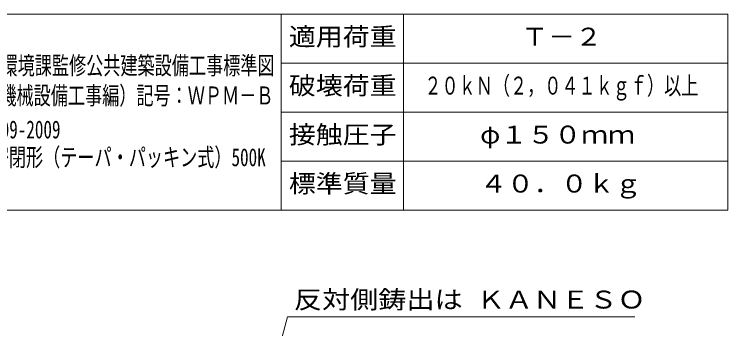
# Model space of a CAD drawing. Units: millimetres, scale not verified. Extents: x -687 to 539, y -936 to 985.
# Drawn here: x -279 to 538, y 626 to 985 of the extents above; entities that cross this region are included whole.
import ezdxf
from ezdxf.enums import TextEntityAlignment as Align

# ---------------------------------------------------------------- set-up
doc = ezdxf.new("R2010")
doc.units = ezdxf.units.MM
doc.header["$LTSCALE"] = 7
doc.layers.add('0-4_その他', color=7, linetype='Continuous', lineweight=18)
doc.layers.add('F-0_F-0ﾚｲﾔ', color=7, linetype='Continuous', lineweight=18)
doc.layers.add('F-4_F-4ﾚｲﾔ', color=2, linetype='Continuous')
doc.layers.add('F-5_F-5ﾚｲﾔ', color=2, linetype='Continuous')
doc.styles.add('ＭＳ ゴシック', font='')
doc.styles.get('ＭＳ ゴシック').set_extended_font_data('MS Gothic')

msp = doc.modelspace()

# ---------------------------------------------------------------- linework, layer by layer
at = {"layer": '0-4_その他'}
msp.add_lwpolyline([(4.305, 529.806), (33.626, 639.233), (431.263, 639.233)], dxfattribs=at)
at = {"layer": 'F-0_F-0ﾚｲﾔ'}
for p, q in [((537.6, 985.367), (-687.4, 985.367)), ((26.6, 761.367), (26.6, 985.367)), ((166.6, 761.367), (166.6, 985.367)), ((537.6, 761.367), (537.6, 985.367)), ((537.6, 929.367), (26.6, 929.367)), ((537.6, 873.367), (26.6, 873.367)), ((537.6, 817.367), (26.6, 817.367)), ((537.6, 761.367), (-687.4, 761.367))]:
    msp.add_line(p, q, dxfattribs=at)

# ---------------------------------------------------------------- texts
at = {"layer": '0-4_その他', "color": 2, "style": 'ＭＳ ゴシック', "width": 1.15}
msp.add_text('反対側鋳出は ＫＡＮＥＳＯ', height=20.53, dxfattribs=at).set_placement((41.013, 642.733), align=Align.BOTTOM_LEFT)
at = {"layer": 'F-4_F-4ﾚｲﾔ', "style": 'ＭＳ ゴシック', "width": 1.1}
for s, p in [('適用荷重', (35.35, 943.367)), ('Ｔ－２', (301.35, 943.367)), ('破壊荷重', (35.35, 887.367)), ('接触圧子', (35.35, 831.367)), ('φ１５０ｍｍ', (254.1, 831.367)), ('標準質量', (35.35, 775.367)), ('４０．０ｋｇ', (254.1, 775.367))]:
    msp.add_text(s, height=20.53, dxfattribs=at).set_placement(p, align=Align.BOTTOM_LEFT)
at = {"layer": 'F-4_F-4ﾚｲﾔ', "color": 3, "style": 'ＭＳ ゴシック', "width": 0.7}
for s, p in [('国土交通省大臣官房庁営繕部設備・環境課監修公共建築設備工事標準図', (-608.358, 910.384)), ('２０ｋＮ（２，０４１ｋｇｆ）以上', (190.4, 887.367)), ('（機械設備工事編）記号：ＷＰＭ－Ｂ', (-315.608, 876.093))]:
    msp.add_text(s, height=20.53, dxfattribs=at).set_placement(p, align=Align.BOTTOM_LEFT)
at = {"layer": 'F-5_F-5ﾚｲﾔ', "color": 3, "style": 'ＭＳ ゴシック', "width": 0.7}
for s, p in [('空気調和・衛生工学会規格SHASE-S209-2009', (-607.949, 837.264)), ('密閉形（テーパ・パッキン式）500K', (-304.763, 805.495))]:
    msp.add_text(s, height=20.53, dxfattribs=at).set_placement(p, align=Align.BOTTOM_LEFT)

doc.saveas('drawing.dxf')
